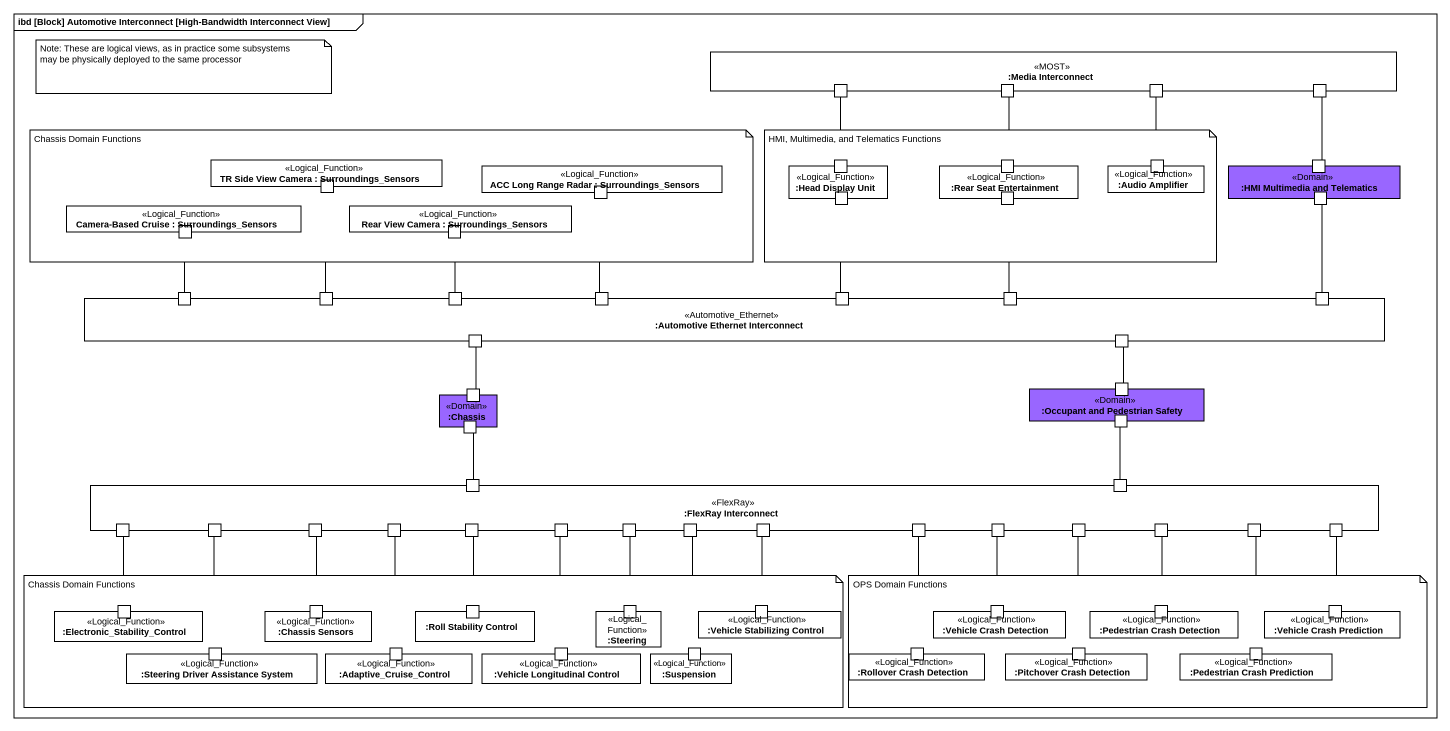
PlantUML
@startuml
mainframe ibd [Block] Automotive Interconnect [High-Bandwidth Interconnect View]
rectangle ":Media Interconnect" as Media_Interconnect <<MOST>> {
  port " " as port1
  port " " as port2
  port " " as port3
  port " " as port4
}
rectangle "TR Side View Camera : Surroundings_Sensors" as TR_Side_View_Camera <<Logical_Function>> {
  port " " as port9
}
rectangle "ACC Long Range Radar : Surroundings_Sensors" as ACC_Long_Range_Radar <<Logical_Function>> {
  port " " as port10
}
rectangle ":Head Display Unit" as Head_Display_Unit <<Logical_Function>> {
  port " " as port5
  port " " as port11
}
rectangle ":Rear Seat Entertainment" as Rear_Seat_Entertainment <<Logical_Function>> {
  port " " as port6
  port " " as port12
}
rectangle ":Audio Amplifier" as Audio_Amplifier <<Logical_Function>> {
  port " " as port7
}
rectangle ":HMI Multimedia and Telematics" as HMI_Multimedia_and <<Domain>> #9966FF {
  port " " as port8
  port " " as port13
}
rectangle "Camera-Based Cruise : Surroundings_Sensors" as Camera_Based_Cruise <<Logical_Function>> {
  port " " as port14
}
rectangle "Rear View Camera : Surroundings_Sensors" as Rear_View_Camera <<Logical_Function>> {
  port " " as port15
}
rectangle ":Automotive Ethernet Interconnect" as Automotive_Ethernet <<Automotive_Ethernet>> {
  port " " as port16
  port " " as port17
  port " " as port18
  port " " as port19
  port " " as port20
  port " " as port21
  port " " as port22
  port " " as port23
  port " " as port24
}
rectangle ":Chassis" as Chassis <<Domain>> #9966FF {
  port " " as port25
  port " " as port27
}
rectangle ":Occupant and Pedestrian Safety" as Occupant_and_Pedestrian <<Domain>> #9966FF {
  port " " as port26
  port " " as port28
}
rectangle ":FlexRay Interconnect" as FlexRay_Interconnect <<FlexRay>> {
  port " " as port29
  port " " as port30
  port " " as port31
  port " " as port32
  port " " as port33
  port " " as port34
  port " " as port35
  port " " as port36
  port " " as port37
  port " " as port38
  port " " as port39
  port " " as port40
  port " " as port41
  port " " as port42
  port " " as port43
  port " " as port44
  port " " as port45
}
rectangle ":Electronic_Stability_Control" as Electronic_Stability_Control <<Logical_Function>> {
  port " " as port46
}
rectangle ":Chassis Sensors" as Chassis_Sensors <<Logical_Function>> {
  port " " as port47
}
rectangle ":Roll Stability Control" as Roll_Stability_Control {
  port " " as port48
}
rectangle ":Steering" as Steering <<Logical_Function>> {
  port " " as port49
}
rectangle ":Vehicle Stabilizing Control" as Vehicle_Stabilizing_Control <<Logical_Function>> {
  port " " as port50
}
rectangle ":Vehicle Crash Detection" as Vehicle_Crash_Detection <<Logical_Function>> {
  port " " as port51
}
rectangle ":Pedestrian Crash Detection" as Pedestrian_Crash_Detection <<Logical_Function>> {
  port " " as port52
}
rectangle ":Vehicle Crash Prediction" as Vehicle_Crash_Prediction <<Logical_Function>> {
  port " " as port53
}
rectangle ":Steering Driver Assistance System" as Steering_Driver_Assistance <<Logical_Function>> {
  port " " as port54
}
rectangle ":Adaptive_Cruise_Control" as Adaptive_Cruise_Control <<Logical_Function>> {
  port " " as port55
}
rectangle ":Vehicle Longitudinal Control" as Vehicle_Longitudinal_Control <<Logical_Function>> {
  port " " as port56
}
rectangle ":Suspension" as Suspension <<Logical_Function>> {
  port " " as port57
}
rectangle ":Rollover Crash Detection" as Rollover_Crash_Detection <<Logical_Function>> {
  port " " as port58
}
rectangle ":Pitchover Crash Detection" as Pitchover_Crash_Detection <<Logical_Function>> {
  port " " as port59
}
rectangle ":Pedestrian Crash Prediction" as Pedestrian_Crash_Prediction <<Logical_Function>> {
  port " " as port60
}
port1 -- port5
port2 -- port6
port3 -- port7
port4 -- port8
port9 -- port17
port10 -- port19
port11 -- port20
port12 -- port21
port13 -- port22
port14 -- port16
port15 -- port18
port23 -- port25
port24 -- port26
port27 -- port29
port28 -- port30
port33 -- port47
port34 -- port55
port35 -- port48
port36 -- port56
port37 -- port49
port38 -- port57
port39 -- port50
port40 -- port58
port41 -- port51
port42 -- port59
port43 -- port52
port44 -- port60
port45 -- port53
port46 -up- port31
port54 -up- port32
note as N1
  Note: These are logical views, as in practice some subsystems may be physically deployed to the same processor
end note
note as N2
  Chassis Domain Functions
end note
note as N3
  HMI, Multimedia, and Telematics Functions
end note
note as N4
  Chassis Domain Functions
end note
note as N5
  OPS Domain Functions
end note
@enduml
